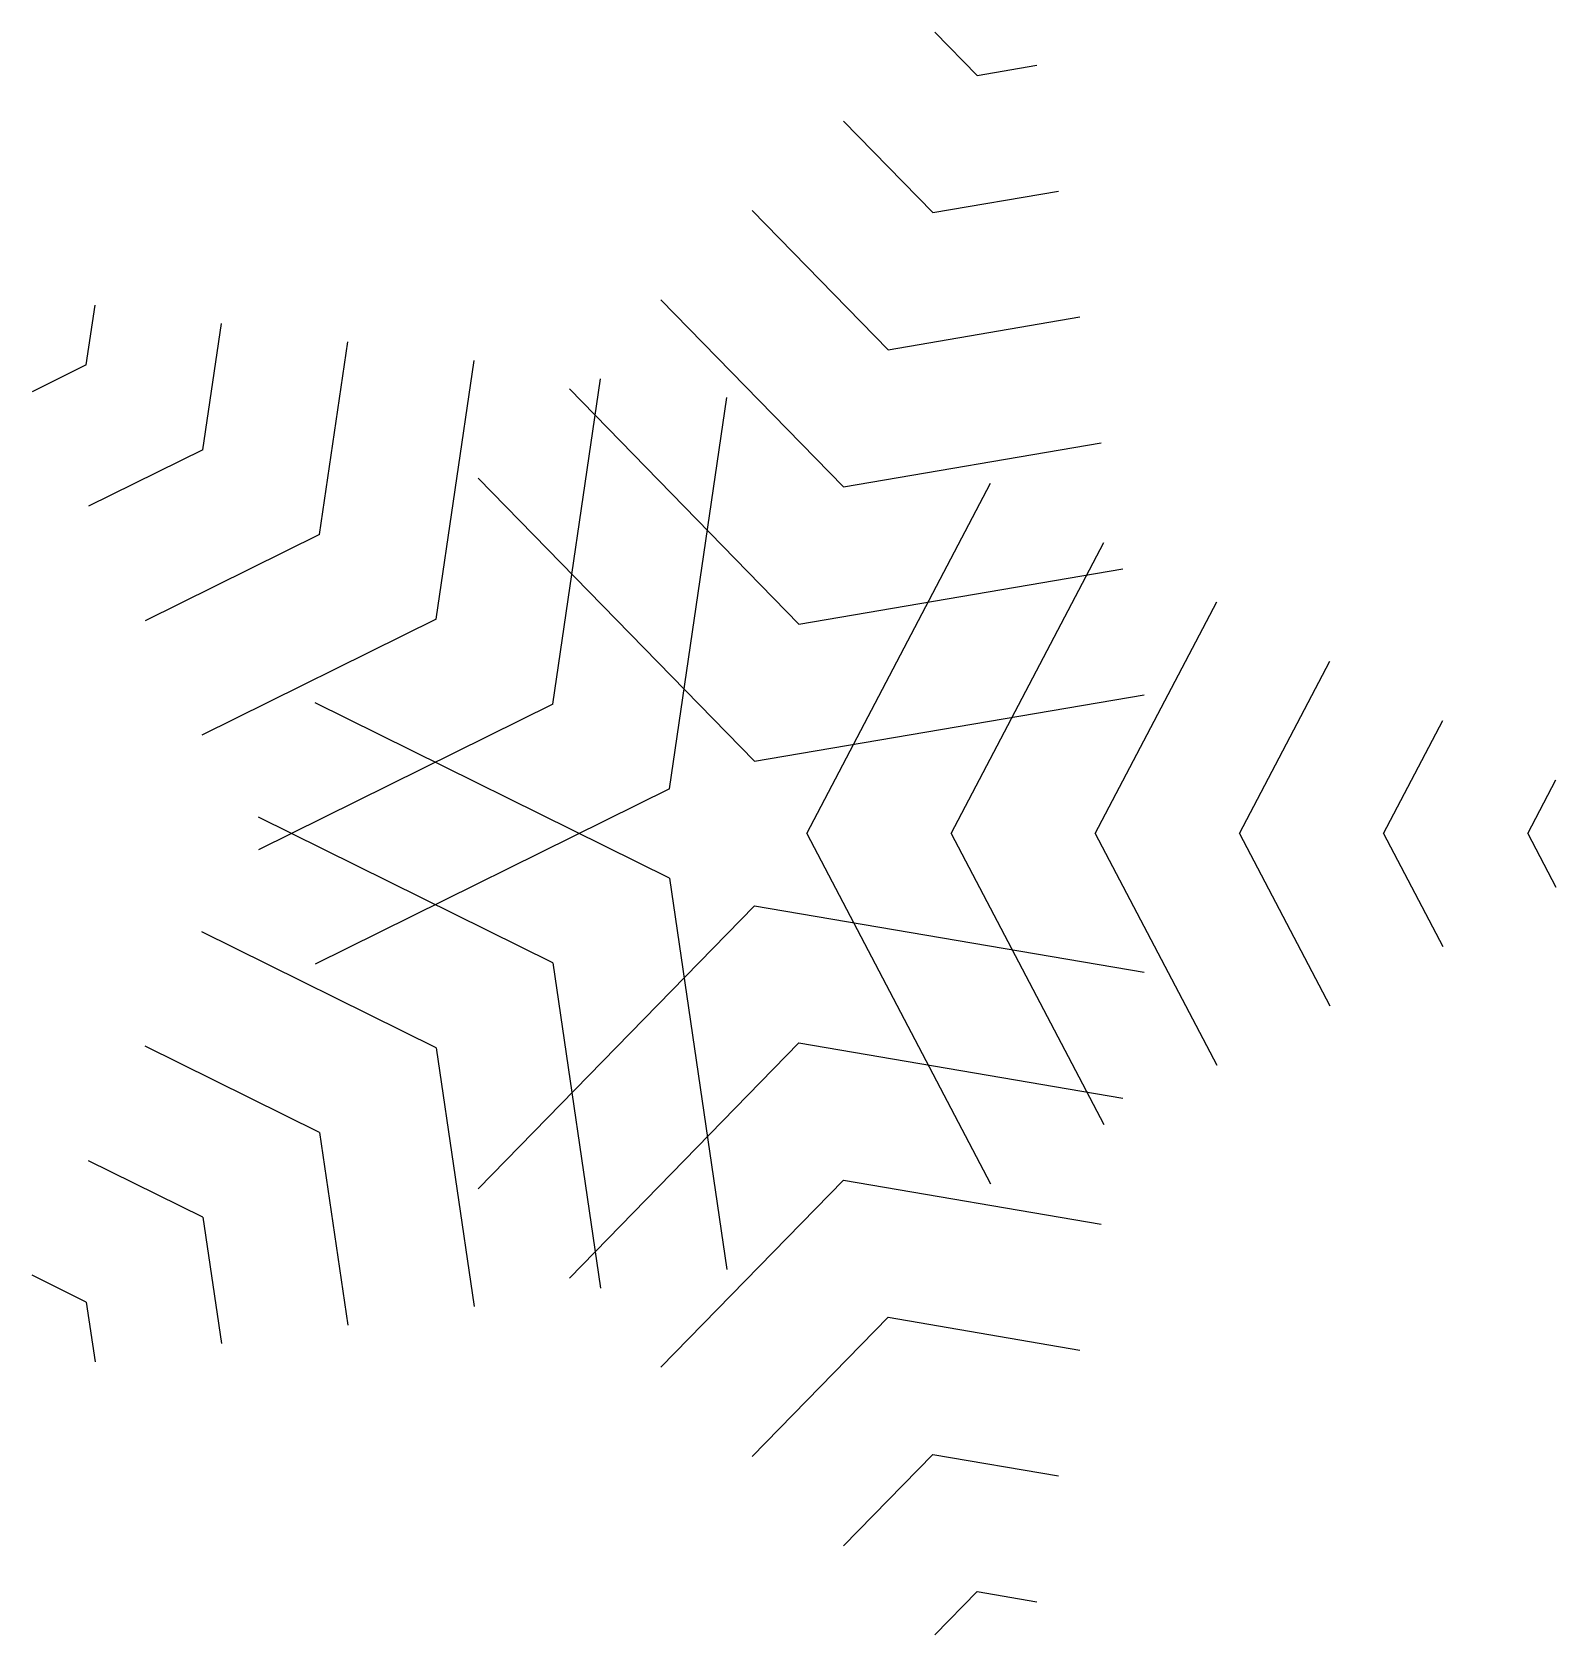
# Model space of a CAD drawing. Extents: x -1642 to 1938, y -1882 to 1882.
import ezdxf

# ---------------------------------------------------------------- set-up
doc = ezdxf.new("R2010")
doc.units = 0
doc.header["$LTSCALE"] = 1000
doc.header["$MEASUREMENT"] = 0
doc.layers.get('0').update_dxf_attribs({"linetype": 'CONTINUOUS'})

msp = doc.modelspace()

# ---------------------------------------------------------------- linework, layer by layer
for p, q in [((578.5, 1780.6), (479.2, 1882.3)), ((578.5, 1780.6), (718.7, 1804.5)), ((473.9, 1458.4), (264.6, 1672.8)), ((473.9, 1458.4), (769.2, 1508.8)), ((369.2, 1136.2), (49.9, 1463.2)), ((264.5, 814), (-164.8, 1253.6)), ((-1514.7, 1100.5), (-1494.1, 1241.2)), ((369.2, 1136.2), (819.7, 1213.1)), ((-1240.6, 901.3), (-1197.2, 1197.8)), ((-966.5, 702.2), (-900.4, 1154.4)), ((-1514.7, 1100.5), (-1642.1, 1037.4)), ((-692.4, 503.1), (-603.6, 1111)), ((-418.3, 303.9), (-306.7, 1067.7)), ((159.8, 491.8), (-379.4, 1044)), ((-144.2, 104.8), (-9.9, 1024.3)), ((264.5, 814), (870.1, 917.3)), ((-1240.6, 901.3), (-1509.1, 768.5)), ((55.1, 169.5), (-594.1, 834.5)), ((178.3, 0), (610, 822.9)), ((-966.5, 702.2), (-1376.2, 499.6)), ((517.1, 0), (875.7, 683.5)), ((159.8, 491.8), (920.6, 621.6)), ((855.9, 0), (1141.3, 544.1)), ((-692.4, 503.1), (-1243.2, 230.7)), ((1194.6, 0), (1407, 404.7)), ((-418.3, 303.9), (-1110.2, -38.2)), ((-144.2, -104.8), (-977.2, 307.1)), ((55.1, 169.5), (971.1, 325.9)), ((1533.4, 0), (1672.6, 265.3)), ((1872.2, 0), (1938.3, 125.9)), ((-144.2, 104.8), (-977.2, -307.1)), ((-418.3, -303.9), (-1110.2, 38.2)), ((178.3, 0), (610, -822.9)), ((517.1, 0), (875.7, -683.5)), ((855.9, 0), (1141.3, -544.1)), ((1194.6, 0), (1407, -404.7)), ((1533.4, 0), (1672.6, -265.3)), ((1872.2, 0), (1938.3, -125.9)), ((-144.2, -104.8), (-9.9, -1024.3)), ((55.1, -169.5), (-594.1, -834.5)), ((55.1, -169.5), (971.1, -325.9)), ((-692.4, -503.1), (-1243.2, -230.7)), ((-418.3, -303.9), (-306.7, -1067.7)), ((-966.5, -702.2), (-1376.2, -499.6)), ((-692.4, -503.1), (-603.6, -1111)), ((159.8, -491.8), (-379.4, -1044)), ((159.8, -491.8), (920.6, -621.6)), ((-966.5, -702.2), (-900.4, -1154.4)), ((-1240.6, -901.3), (-1509.1, -768.5)), ((264.5, -814), (-164.8, -1253.6)), ((264.5, -814), (870.1, -917.3)), ((-1240.6, -901.3), (-1197.2, -1197.8)), ((-1514.7, -1100.5), (-1642.1, -1037.4)), ((-1514.7, -1100.5), (-1494.1, -1241.2)), ((369.2, -1136.2), (49.9, -1463.2)), ((369.2, -1136.2), (819.7, -1213.1)), ((473.9, -1458.4), (264.6, -1672.8)), ((473.9, -1458.4), (769.2, -1508.8)), ((578.5, -1780.6), (479.2, -1882.3)), ((578.5, -1780.6), (718.7, -1804.5))]:
    msp.add_line(p, q)

doc.saveas('drawing.dxf')
